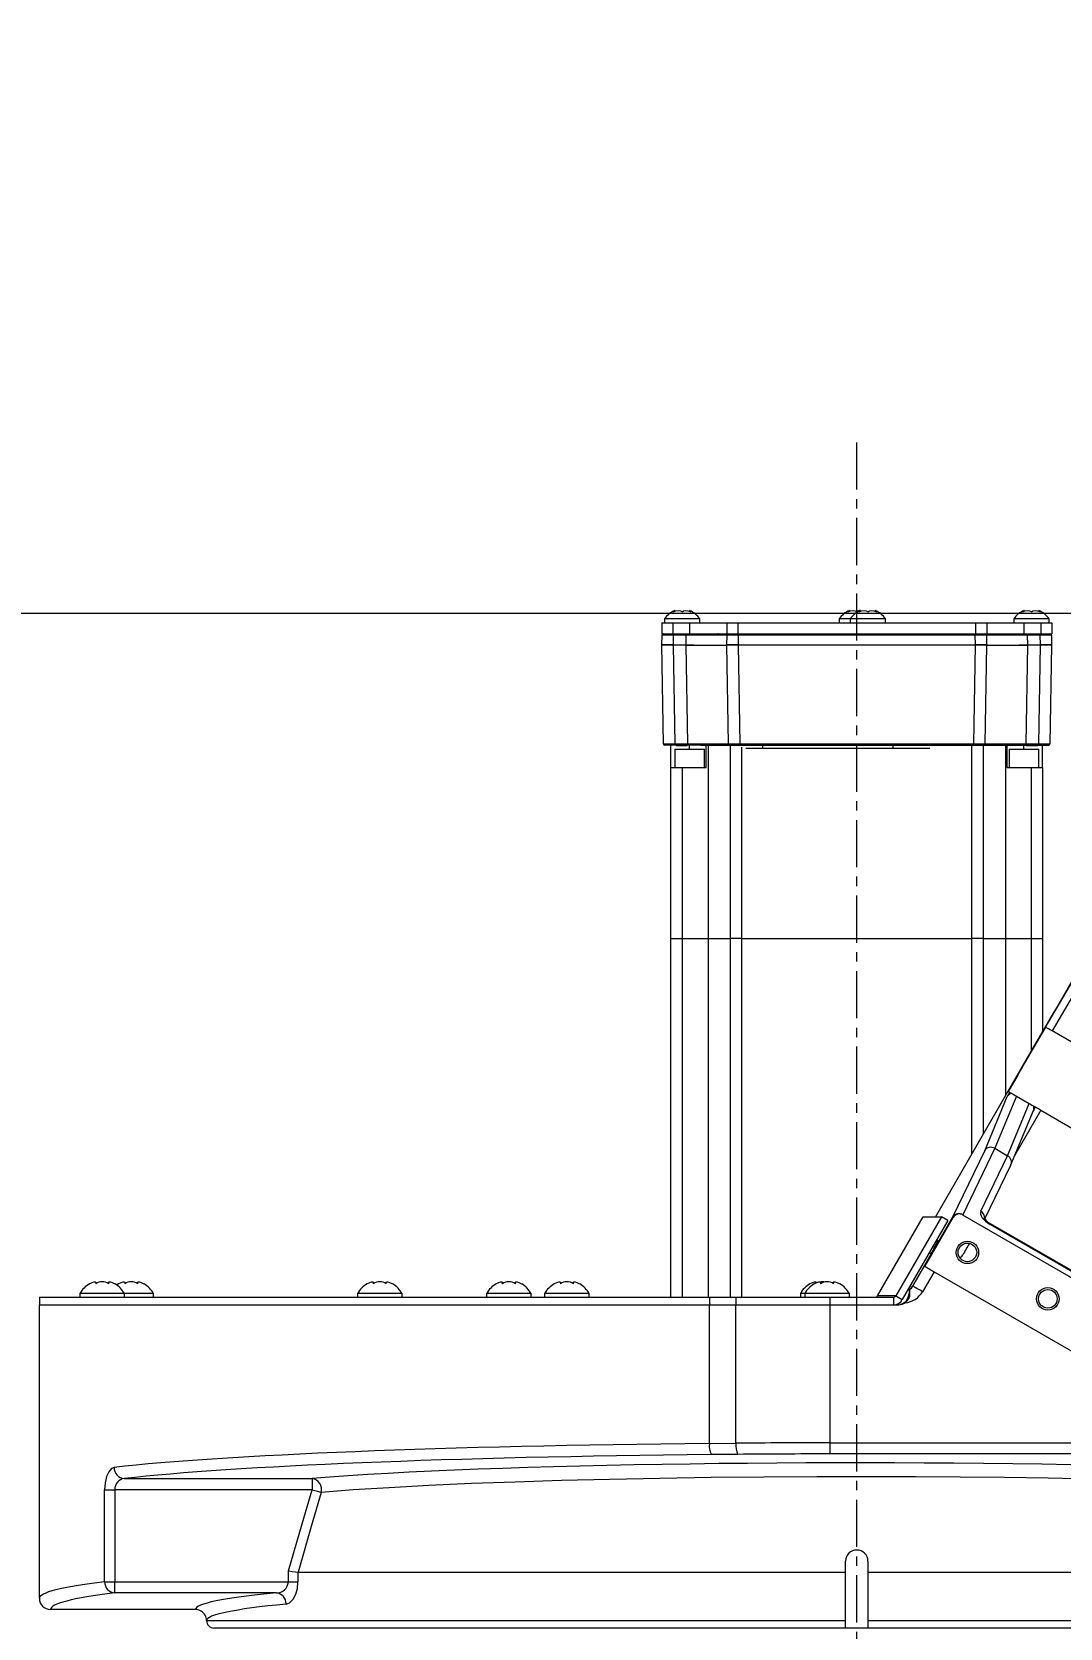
# Model space of a CAD drawing. Header units: millimetres. Extents: x 26 to 585, y 36 to 406.
# Drawn here: x 76.91 to 104.58, y 276.45 to 319.39 of the extents above; entities that cross this region are included whole.
import ezdxf

# ---------------------------------------------------------------- set-up
doc = ezdxf.new("R2010")
doc.units = ezdxf.units.MM
doc.linetypes.add('CENTERX2', pattern=[20.32, 12.7, -2.54, 2.54, -2.54])
doc.styles.add('SLDTEXTSTYLE0', font='TXT', dxfattribs={"width": 0.605})
doc.dimstyles.new('SLDDIMSTYLE0', dxfattribs={"dimtxt": 3.5, "dimasz": 3.5, "dimexe": 0, "dimexo": 0.0625, "dimgap": 0.875, "dimtad": 1, "dimtoh": 1, "dimlfac": 10, "dimrnd": 1e-09, "dimzin": 12, "dimdsep": 46, "dimtxsty": 'SLDTEXTSTYLE0', "dimsah": 1, "dimcen": 0.09, "dimadec": 0, "dimazin": 0, "dimtfac": 1, "dimtdec": 3, "dimtofl": 0, "dimtmove": 0, "dimatfit": 3, "dimfxl": 1, "dimfrac": 2, "dimtolj": 1, "dimtzin": 12, "dimarcsym": 0})

# ---------------------------------------------------------------- blocks, each defined once
blk = doc.blocks.new('*D1')
at = {"color": 7, "linetype": 'Continuous', "lineweight": 0, "transparency": 16777216}
for p, q in [((115.108, 291.96), (115.108, 252.462)), ((99.108, 253.962), (115.108, 253.962))]:
    blk.add_line(p, q, dxfattribs=at)
for points in [[(99.108, 253.962), (102.608, 253.423), (102.608, 254.5)], [(115.108, 253.962), (111.608, 254.5), (111.608, 253.423)]]:
    blk.add_solid(points, dxfattribs=at)
at = {"color": 7, "linetype": 'Continuous', "lineweight": 0, "transparency": 16777216, "insert": (103.101, 258.474), "char_height": 3.5, "attachment_point": 1, "style": 'SLDTEXTSTYLE0'}
blk.add_mtext('160', dxfattribs=at)
blk = doc.blocks.new('*D5')
at = {"color": 7, "linetype": 'Continuous', "lineweight": 0, "transparency": 16777216}
for p, q in [((104.053, 362.746), (54.402, 362.746)), ((55.902, 303.746), (55.902, 362.746)), ((103.273, 303.746), (54.402, 303.746))]:
    blk.add_line(p, q, dxfattribs=at)
for points in [[(55.902, 362.746), (55.363, 359.246), (56.44, 359.246)], [(55.902, 303.746), (56.44, 307.246), (55.363, 307.246)]]:
    blk.add_solid(points, dxfattribs=at)
at = {"color": 7, "linetype": 'Continuous', "lineweight": 0, "transparency": 16777216, "insert": (51.39, 329.239), "char_height": 3.5, "attachment_point": 1, "rotation": 90, "style": 'SLDTEXTSTYLE0'}
blk.add_mtext('590', dxfattribs=at)
blk = doc.blocks.new('*D6')
at = {"color": 7, "linetype": 'Continuous', "lineweight": 0, "transparency": 16777216}
for p, q in [((129.597, 392.296), (46.208, 392.296)), ((47.708, 392.296), (47.708, 258.446)), ((109.367, 258.446), (46.208, 258.446))]:
    blk.add_line(p, q, dxfattribs=at)
for points in [[(47.708, 392.296), (47.17, 388.796), (48.247, 388.796)], [(47.708, 258.446), (48.247, 261.946), (47.17, 261.946)]]:
    blk.add_solid(points, dxfattribs=at)
at = {"color": 7, "linetype": 'Continuous', "lineweight": 0, "transparency": 16777216, "insert": (43.196, 318.019), "char_height": 3.5, "attachment_point": 1, "rotation": 90, "style": 'SLDTEXTSTYLE0'}
blk.add_mtext('1338.5', dxfattribs=at)
blk = doc.blocks.new('*D8')
at = {"color": 7, "linetype": 'Continuous', "lineweight": 0, "transparency": 16777216}
for p, q in [((103.273, 303.746), (54.402, 303.746)), ((55.902, 303.746), (55.902, 258.446)), ((114.108, 258.446), (54.402, 258.446))]:
    blk.add_line(p, q, dxfattribs=at)
for points in [[(55.902, 303.746), (55.363, 300.246), (56.44, 300.246)], [(55.902, 258.446), (56.44, 261.946), (55.363, 261.946)]]:
    blk.add_solid(points, dxfattribs=at)
at = {"color": 7, "linetype": 'Continuous', "lineweight": 0, "transparency": 16777216, "insert": (51.39, 277.089), "char_height": 3.5, "attachment_point": 1, "rotation": 90, "style": 'SLDTEXTSTYLE0'}
blk.add_mtext('453', dxfattribs=at)
blk = doc.blocks.new('SW_CENTERMARKSYMBOL_0')
at = {"color": 0, "linetype": 'Continuous', "lineweight": 0}
blk.add_line((-0.7, 0), (-11.835, 0), dxfattribs=at)

msp = doc.modelspace()

# ---------------------------------------------------------------- linework, layer by layer
at = {"color": 7, "linetype": 'CENTERX2', "lineweight": 0, "ltscale": 0.1}
msp.add_line((99.10822, 244.085219), (99.10822, 308.375147), dxfattribs=at)
at = {"color": 7, "linetype": 'Continuous', "lineweight": 15}
for p, q in [((94.211272, 303.802068), (94.211272, 303.823636)), ((94.605168, 303.823636), (94.605168, 303.802718)), ((98.911272, 303.802068), (98.911272, 303.823636)), ((99.211272, 303.802068), (99.211272, 303.823636)), ((99.605168, 303.823636), (99.605168, 303.802718)), ((103.611272, 303.802068), (103.611272, 303.823636)), ((104.005168, 303.823636), (104.005168, 303.802718)), ((93.85822, 303.496263), (93.85822, 303.196264)), ((93.85822, 303.496263), (94.15822, 303.496263)), ((93.85822, 303.196264), (94.15822, 303.196264)), ((93.93322, 303.596265), (93.93322, 303.496263)), ((94.88322, 303.596265), (93.93322, 303.596265)), ((94.15822, 303.496263), (94.15822, 303.196264)), ((94.15822, 303.496263), (94.60822, 303.496263)), ((94.15822, 303.196264), (94.60822, 303.196264)), ((94.170189, 303.196264), (94.170189, 303.157313)), ((94.520669, 303.196264), (94.520669, 303.157313)), ((94.60822, 303.496263), (94.60822, 303.196264)), ((94.60822, 303.496263), (95.60822, 303.496263)), ((94.60822, 303.196264), (95.60822, 303.196264)), ((94.88322, 303.496263), (94.88322, 303.596265)), ((95.374173, 303.196264), (95.367616, 303.196264)), ((95.60822, 303.496263), (95.60822, 303.196264)), ((95.60822, 303.496263), (95.90822, 303.496263)), ((95.60822, 303.196264), (95.90822, 303.196264)), ((95.90822, 303.496263), (95.90822, 303.196264)), ((95.90822, 303.496263), (102.30822, 303.496263)), ((95.90822, 303.196264), (102.30822, 303.196264)), ((95.92019, 303.157313), (95.92019, 303.196264)), ((98.63322, 303.596265), (98.63322, 303.496263)), ((98.93322, 303.596265), (98.63322, 303.596265)), ((98.93322, 303.596265), (98.93322, 303.496263)), ((99.88322, 303.596265), (98.93322, 303.596265)), ((99.88322, 303.496263), (99.88322, 303.596265)), ((102.29625, 303.157313), (102.29625, 303.196264)), ((102.30822, 303.496263), (102.30822, 303.196264)), ((102.30822, 303.496263), (102.60822, 303.496263)), ((102.30822, 303.196264), (102.60822, 303.196264)), ((102.60822, 303.496263), (102.60822, 303.196264)), ((102.60822, 303.496263), (103.60822, 303.496263)), ((102.60822, 303.196264), (103.60822, 303.196264)), ((103.33322, 303.596265), (103.33322, 303.496263)), ((104.28322, 303.596265), (103.33322, 303.596265)), ((103.60822, 303.496263), (103.60822, 303.196264)), ((103.60822, 303.496263), (104.05822, 303.496263)), ((103.60822, 303.196264), (104.05822, 303.196264)), ((103.695771, 303.157313), (103.695771, 303.196264)), ((104.046251, 303.157313), (104.046251, 303.196264)), ((104.05822, 303.496263), (104.05822, 303.196264)), ((104.05822, 303.496263), (104.35822, 303.496263)), ((104.05822, 303.196264), (104.35822, 303.196264)), ((104.28322, 303.496263), (104.28322, 303.596265)), ((104.35822, 303.496263), (104.35822, 303.196264)), ((93.909899, 300.235567), (93.863476, 302.895174)), ((93.863476, 302.895173), (93.863476, 302.895173)), ((93.863485, 302.897356), (93.870292, 303.157313)), ((94.170189, 303.157313), (94.163382, 302.897356)), ((94.16343, 302.895174), (94.16343, 302.897356)), ((94.16343, 302.897356), (94.513643, 302.897356)), ((94.513643, 302.895174), (94.16343, 302.895174)), ((94.16343, 302.895174), (94.209854, 300.235567)), ((94.520669, 303.157313), (94.170189, 303.157313)), ((94.513643, 302.895174), (94.513643, 302.897356)), ((94.560067, 300.235567), (94.513643, 302.895174)), ((94.513862, 302.897356), (94.520669, 303.157313)), ((95.659899, 300.235567), (95.613476, 302.895174)), ((95.613476, 302.895173), (95.613476, 302.895173)), ((95.613485, 302.897356), (95.620292, 303.157313)), ((95.92019, 303.157313), (95.913382, 302.897356)), ((95.91343, 302.895174), (95.91343, 302.897356)), ((95.91343, 302.897356), (102.30301, 302.897356)), ((102.30301, 302.895174), (95.91343, 302.895174)), ((95.91343, 302.895174), (95.959854, 300.235567)), ((102.29625, 303.157313), (95.92019, 303.157313)), ((102.256587, 300.235567), (102.30301, 302.895174)), ((102.303058, 302.897356), (102.29625, 303.157313)), ((102.30301, 302.895174), (102.30301, 302.897356)), ((102.602964, 302.895174), (102.556541, 300.235567)), ((102.596148, 303.157313), (102.602955, 302.897356)), ((102.602965, 302.895173), (102.602965, 302.895173)), ((103.702797, 302.895174), (103.656373, 300.235567)), ((103.695771, 303.157313), (103.702578, 302.897356)), ((104.046251, 303.157313), (103.695771, 303.157313)), ((103.702797, 302.897356), (103.702797, 302.895174)), ((103.702797, 302.897356), (104.05301, 302.897356)), ((104.05301, 302.895174), (103.702797, 302.895174)), ((104.006586, 300.235567), (104.05301, 302.895174)), ((104.053058, 302.897356), (104.046251, 303.157313)), ((104.05301, 302.897356), (104.05301, 302.895174)), ((104.352965, 302.895174), (104.306541, 300.235567)), ((104.346148, 303.157313), (104.352955, 302.897356)), ((94.209854, 300.197265), (93.941005, 300.197265)), ((94.10822, 299.596263), (94.10822, 300.196264)), ((94.209854, 300.235567), (94.560067, 300.235567)), ((94.209854, 300.235567), (94.209854, 300.197265)), ((94.560067, 300.197265), (94.209854, 300.197265)), ((94.245379, 300.196264), (94.543753, 300.196264)), ((94.560067, 300.235567), (94.560067, 300.197265)), ((94.905675, 300.197265), (94.560067, 300.197265)), ((94.906286, 300.196264), (94.905675, 300.197265)), ((95.699893, 300.196264), (94.906286, 300.196264)), ((95.05822, 299.596263), (95.05822, 300.196264)), ((95.10822, 300.196264), (95.10822, 294.996265)), ((95.959854, 300.196264), (95.699893, 300.196264)), ((95.70822, 294.996265), (95.70822, 300.196264)), ((95.959854, 300.235567), (102.256587, 300.235567)), ((95.959854, 300.235567), (95.959854, 300.196264)), ((102.256587, 300.196264), (95.959854, 300.196264)), ((102.20822, 294.996265), (102.20822, 300.196264)), ((102.256587, 300.235567), (102.256587, 300.196264)), ((102.516547, 300.196264), (102.256587, 300.196264)), ((102.50822, 300.196264), (102.50822, 294.996265)), ((103.310155, 300.196264), (102.516547, 300.196264)), ((103.10822, 300.196264), (103.10822, 294.996265)), ((103.15822, 299.596263), (103.15822, 300.196264)), ((103.310766, 300.197265), (103.310155, 300.196264)), ((103.310766, 300.197265), (103.656373, 300.197265)), ((103.656373, 300.197265), (103.656373, 300.235567)), ((103.656373, 300.235567), (104.006586, 300.235567)), ((103.656373, 300.197265), (104.006586, 300.197265)), ((103.669699, 300.196264), (103.968378, 300.196264)), ((104.006586, 300.197265), (104.006586, 300.235567)), ((104.006586, 300.197265), (104.275435, 300.197265)), ((104.10822, 299.596263), (104.10822, 300.196264)), ((94.20822, 300.096265), (94.20822, 299.596263)), ((94.20822, 300.096265), (95.00822, 300.096265)), ((95.00822, 299.596263), (95.00822, 300.096265)), ((96.118311, 300.116266), (96.570439, 300.116266)), ((96.570439, 300.116266), (100.081564, 300.116266)), ((100.081564, 300.116266), (101.074317, 300.116266)), ((103.20822, 300.096265), (103.20822, 299.596263)), ((103.20822, 300.096265), (104.00822, 300.096265)), ((104.00822, 299.596263), (104.00822, 300.096265)), ((94.10822, 294.996265), (94.10822, 299.596263)), ((94.10822, 299.596263), (94.40822, 299.596263)), ((94.40822, 299.596263), (94.40822, 294.996265)), ((94.40822, 299.596263), (95.05822, 299.596263)), ((103.15822, 299.596263), (103.80822, 299.596263)), ((103.80822, 294.996265), (103.80822, 299.596263)), ((103.80822, 299.596263), (104.10822, 299.596263)), ((104.10822, 299.596263), (104.10822, 294.996265)), ((103.79298, 291.936839), (105.632013, 295.072825)), ((94.10822, 285.346265), (94.10822, 294.996265)), ((94.10822, 294.996265), (94.40822, 294.996265)), ((94.40822, 294.996265), (95.10822, 294.996265)), ((95.10822, 294.996265), (95.70822, 294.996265)), ((95.70822, 285.346265), (95.70822, 294.996265)), ((96.00822, 294.996265), (95.70822, 294.996265)), ((96.00822, 294.996265), (102.20822, 294.996265)), ((102.50822, 294.996265), (102.20822, 294.996265)), ((102.50822, 294.996265), (102.50822, 289.732648)), ((102.50822, 294.996265), (103.10822, 294.996265)), ((103.10822, 294.996265), (103.80822, 294.996265)), ((103.80822, 294.996265), (104.10822, 294.996265)), ((104.10822, 294.996265), (104.10822, 292.497743)), ((105.804431, 294.971714), (104.363135, 292.513964)), ((103.622088, 291.633115), (104.195426, 292.610792)), ((111.683206, 288.287718), (104.363135, 292.513964)), ((103.792519, 291.95712), (101.22574, 287.511329)), ((103.792639, 291.936252), (103.78369, 291.941462)), ((103.78403, 291.942046), (103.79298, 291.936839)), ((103.439883, 291.322259), (103.18672, 290.883765)), ((103.439883, 291.322259), (103.461987, 291.358701)), ((102.552875, 289.290855), (103.158139, 290.74672)), ((103.404522, 290.758018), (102.820813, 289.354003)), ((103.218398, 290.865476), (103.18672, 290.883765)), ((103.404522, 290.758018), (103.750721, 290.558139)), ((103.167014, 289.154128), (103.750721, 290.558139)), ((103.256615, 288.913698), (103.862113, 290.370125)), ((104.063436, 290.377594), (109.850421, 287.036476)), ((101.696151, 287.512083), (102.552875, 289.290855)), ((102.81982, 289.354567), (101.959881, 287.569121)), ((102.445994, 287.659738), (103.166022, 289.154697)), ((102.820813, 289.354003), (103.166022, 289.154697)), ((102.55482, 287.45598), (103.252628, 288.904802)), ((99.669467, 285.383094), (100.897213, 287.511329)), ((101.389224, 287.511329), (100.161478, 285.383094)), ((101.56229, 287.411327), (100.334543, 285.283096)), ((100.618972, 285.646356), (101.696151, 287.512083)), ((100.897213, 287.511329), (101.389224, 287.511329)), ((100.943475, 286.174462), (101.703893, 287.491546)), ((101.56229, 287.411327), (101.389224, 287.511329)), ((101.958077, 287.563709), (108.555884, 283.754463)), ((108.293408, 284.075872), (102.702186, 287.303964)), ((108.125479, 284.194461), (102.711555, 287.320192)), ((101.111531, 286.513827), (100.610749, 285.646448)), ((101.11169, 286.513735), (100.610907, 285.646356)), ((101.11169, 286.513735), (101.111531, 286.513827)), ((101.207927, 286.689112), (101.161213, 286.716084)), ((101.188424, 286.033041), (100.878621, 285.496447)), ((101.188424, 286.033041), (107.615113, 282.322589)), ((78.633515, 285.709889), (78.633515, 285.734818)), ((78.967748, 285.734133), (78.967748, 285.711167)), ((78.975632, 285.705532), (78.970846, 285.734133)), ((79.415062, 285.709889), (79.415062, 285.734818)), ((79.749295, 285.734133), (79.749295, 285.711167)), ((79.757179, 285.705532), (79.752393, 285.734133)), ((86.103472, 285.709889), (86.103472, 285.734818)), ((86.437703, 285.734133), (86.437703, 285.711167)), ((86.445587, 285.705532), (86.440803, 285.734133)), ((89.57769, 285.709889), (89.57769, 285.734818)), ((89.911923, 285.734133), (89.911923, 285.711167)), ((89.919806, 285.705532), (89.915021, 285.734133)), ((91.141103, 285.709889), (91.141103, 285.734818)), ((91.475336, 285.734133), (91.475336, 285.711167)), ((91.48322, 285.705532), (91.478434, 285.734133)), ((98.141104, 285.709889), (98.141104, 285.734818)), ((98.475337, 285.734133), (98.475337, 285.711167)), ((98.48322, 285.705532), (98.478435, 285.734133)), ((100.610749, 285.646448), (100.610907, 285.646356)), ((100.610907, 285.646356), (100.618972, 285.646356)), ((77.10822, 285.346265), (77.10822, 285.146264)), ((77.10822, 285.346265), (95.141007, 285.346265)), ((78.200632, 285.446263), (78.200632, 285.346265)), ((79.400633, 285.446263), (78.200632, 285.446263)), ((79.400633, 285.346265), (79.400633, 285.446263)), ((80.182179, 285.446263), (79.400633, 285.446263)), ((80.182179, 285.346265), (80.182179, 285.446263)), ((85.670587, 285.446263), (85.670587, 285.346265)), ((86.870587, 285.446263), (85.670587, 285.446263)), ((86.870587, 285.346265), (86.870587, 285.446263)), ((89.144807, 285.446263), (89.144807, 285.346265)), ((90.344807, 285.446263), (89.144807, 285.446263)), ((90.344807, 285.346265), (90.344807, 285.446263)), ((90.70822, 285.446263), (90.70822, 285.346265)), ((91.90822, 285.446263), (90.70822, 285.446263)), ((91.90822, 285.346265), (91.90822, 285.446263)), ((95.141007, 285.346265), (95.141007, 285.146264)), ((95.141007, 285.346265), (95.856357, 285.346265)), ((95.856357, 285.346265), (95.856357, 285.146264)), ((95.856357, 285.346265), (98.380947, 285.346265)), ((97.58989, 285.446263), (97.58989, 285.346265)), ((97.70822, 285.446263), (97.58989, 285.446263)), ((97.70822, 285.446263), (97.70822, 285.346265)), ((98.90822, 285.446263), (97.70822, 285.446263)), ((98.380947, 285.346265), (98.380947, 285.146264)), ((98.380947, 285.346265), (100.097669, 285.346265)), ((98.90822, 285.346265), (98.90822, 285.446263)), ((100.161478, 285.383094), (99.669467, 285.383094)), ((100.097669, 285.346265), (100.097669, 285.146264)), ((100.161478, 285.383094), (100.334543, 285.283096)), ((100.515319, 285.446263), (100.540707, 285.446263)), ((100.532176, 285.551364), (100.524111, 285.551364)), ((77.10822, 285.146264), (95.141007, 285.146264)), ((77.10822, 277.246676), (77.10822, 285.146264)), ((95.141007, 285.146264), (95.856357, 285.146264)), ((95.141007, 281.41231), (95.141007, 285.146264)), ((95.856357, 285.146264), (98.380947, 285.146264)), ((95.856357, 281.419183), (95.856357, 285.146264)), ((98.380947, 285.146264), (100.097669, 285.146264)), ((98.380947, 285.146264), (98.380947, 281.430953)), ((98.380947, 285.146264), (100.243748, 285.146264)), ((95.141007, 281.41231), (95.856357, 281.419183)), ((98.380947, 281.430953), (98.380947, 281.131365)), ((98.380947, 281.430953), (107.100326, 281.430953)), ((95.910455, 281.119595), (95.195105, 281.112721)), ((107.100326, 281.131365), (98.380947, 281.131365)), ((79.393999, 280.469381), (84.449839, 280.469381)), ((84.449839, 280.469381), (84.449839, 280.169792)), ((78.866222, 277.692142), (78.866222, 280.169792)), ((78.866222, 280.169792), (79.14225, 280.169792)), ((84.449839, 280.169792), (79.14225, 280.169792)), ((79.14225, 280.169792), (79.14225, 277.692142)), ((83.810181, 277.692142), (83.810181, 277.983195)), ((84.068013, 277.946454), (84.068013, 277.692142)), ((84.070694, 277.946264), (84.068013, 277.946454)), ((84.070694, 277.946264), (98.80822, 277.946264)), ((98.80822, 277.946264), (98.80822, 278.246264)), ((98.80822, 276.646265), (98.80822, 277.946264)), ((99.40822, 278.246264), (99.40822, 277.946264)), ((99.40822, 277.946264), (116.60822, 277.946264)), ((99.40822, 277.946264), (99.40822, 276.646265)), ((78.866222, 277.692142), (79.14225, 277.692142)), ((79.14225, 277.692142), (83.810181, 277.692142)), ((79.14225, 277.392554), (79.14225, 277.692142)), ((83.810181, 277.692142), (84.068013, 277.692142)), ((83.485954, 277.392554), (79.14225, 277.392554)), ((81.308227, 276.946264), (77.408225, 276.946264)), ((81.608222, 276.646265), (81.60822, 276.646099)), ((81.608222, 276.646265), (98.80822, 276.646265)), ((98.80822, 276.446264), (98.80822, 276.646265)), ((99.40822, 276.646265), (99.40822, 276.446264)), ((99.40822, 276.646265), (116.60822, 276.646265)), ((98.80822, 276.446264), (81.808221, 276.446264)), ((99.40822, 276.446264), (98.80822, 276.446264)), ((116.408219, 276.446264), (99.40822, 276.446264))]:
    msp.add_line(p, q, dxfattribs=at)
at = {"color": 8, "linetype": 'Continuous', "lineweight": 15}
for p, q in [((93.86561, 302.895201), (93.863476, 302.895174)), ((104.352965, 302.895174), (104.35083, 302.895201)), ((94.60822, 300.096265), (94.60822, 300.196264)), ((96.570439, 300.196264), (96.570439, 300.116266)), ((100.081564, 300.196264), (100.081564, 300.116266)), ((103.60822, 300.096265), (103.60822, 300.196264)), ((96.00822, 300.143916), (96.00822, 294.996265)), ((94.40822, 294.996265), (94.40822, 285.346265)), ((95.10822, 294.996265), (95.10822, 285.346265)), ((96.00822, 294.996265), (96.00822, 285.346265)), ((102.20822, 289.213032), (102.20822, 294.996265)), ((103.10822, 294.996265), (103.10822, 290.771879)), ((103.80822, 291.984157), (103.80822, 294.996265)), ((103.78369, 291.941462), (101.225951, 287.511329)), ((104.063436, 290.377594), (103.355299, 289.151064)), ((101.261153, 286.889324), (101.296883, 286.868695)), ((101.111531, 286.513827), (101.061274, 286.542843))]:
    msp.add_line(p, q, dxfattribs=at)
at = {"color": 7, "linetype": 'Continuous', "lineweight": 15, "flags": 128}
for points in [[(94.211256, 303.823681), (94.211271, 303.823695), (94.203235, 303.816367), (94.181248, 303.796096), (94.170063, 303.785605)], [(94.170063, 303.785605), (94.239235, 303.813241), (94.309289, 303.823695), (94.360184, 303.816367), (94.397609, 303.796096), (94.40822, 303.785605)], [(94.40822, 303.785605), (94.447636, 303.813241), (94.506236, 303.823695), (94.565169, 303.816367), (94.624581, 303.796096), (94.646377, 303.785605)], [(94.646377, 303.785605), (94.616623, 303.813238), (94.605169, 303.823695), (94.60528, 303.823594)], [(98.911256, 303.823681), (98.911271, 303.823695), (98.903235, 303.816367), (98.881248, 303.796096), (98.870063, 303.785605)], [(98.870063, 303.785605), (98.939235, 303.813241), (99.009289, 303.823695), (99.060184, 303.816367), (99.097609, 303.796096), (99.10822, 303.785605)], [(99.211256, 303.823681), (99.211271, 303.823695), (99.203235, 303.816367), (99.181248, 303.796096), (99.170063, 303.785605)], [(99.170063, 303.785605), (99.239235, 303.813241), (99.309289, 303.823695), (99.360184, 303.816367), (99.397609, 303.796096), (99.40822, 303.785605)], [(99.40822, 303.785605), (99.447636, 303.813241), (99.506236, 303.823695), (99.565168, 303.816367), (99.624581, 303.796096), (99.646377, 303.785605)], [(99.646377, 303.785605), (99.616623, 303.813238), (99.605169, 303.823695), (99.60528, 303.823594)], [(103.611256, 303.823681), (103.611271, 303.823695), (103.603235, 303.816367), (103.581248, 303.796096), (103.570063, 303.785605)], [(103.570063, 303.785605), (103.639236, 303.813241), (103.709289, 303.823695), (103.760184, 303.816367), (103.797609, 303.796096), (103.80822, 303.785605)], [(103.80822, 303.785605), (103.847636, 303.813241), (103.906236, 303.823695), (103.965169, 303.816367), (104.024581, 303.796096), (104.046377, 303.785605)], [(104.046377, 303.785605), (104.016623, 303.813238), (104.005169, 303.823695), (104.00528, 303.823594)], [(95.913373, 302.895174), (95.913374, 302.895445), (95.913375, 302.89572), (95.913376, 302.895991), (95.913378, 302.896265), (95.913379, 302.896536), (95.91338, 302.89681), (95.913381, 302.897082), (95.913382, 302.897356)], [(102.303067, 302.895174), (102.303066, 302.895445), (102.303065, 302.89572), (102.303064, 302.895991), (102.303063, 302.896265), (102.303061, 302.896536), (102.30306, 302.89681), (102.303059, 302.897082), (102.303058, 302.897356)], [(104.363135, 292.513964), (104.330712, 292.532683), (104.299434, 292.550741), (104.27041, 292.567498), (104.244663, 292.582364), (104.223104, 292.594812), (104.206496, 292.6044), (104.195426, 292.610792)], [(103.461987, 291.358701), (103.56265, 291.531522), (103.622088, 291.633115)], [(103.218398, 290.865476), (103.243565, 290.850947), (103.273234, 290.833817)], [(103.273234, 290.833817), (103.302556, 290.816889), (103.335095, 290.798102), (103.369544, 290.778212), (103.404522, 290.758018)], [(103.750721, 290.558139), (103.785571, 290.53802), (103.818045, 290.519271), (103.84678, 290.50268), (103.870571, 290.488944)], [(103.870571, 290.488944), (103.897982, 290.473119), (103.910796, 290.465719)], [(104.063436, 290.377594), (104.028904, 290.397532), (103.995759, 290.416668), (103.965331, 290.434236), (103.938842, 290.449528), (103.917356, 290.461934), (103.910796, 290.465719)], [(101.281158, 286.830533), (101.281297, 286.830897), (101.278284, 286.824206), (101.265739, 286.79852), (101.239313, 286.747513), (101.198917, 286.672349), (101.145178, 286.57452), (101.109866, 286.51076)], [(101.882967, 286.408428), (101.941509, 286.458273), (101.959919, 286.48589)], [(100.943475, 286.174462), (100.959642, 286.165128), (100.981215, 286.152674), (101.007684, 286.137391), (101.038424, 286.119644), (101.072708, 286.099849), (101.109727, 286.078475), (101.148605, 286.056031), (101.188424, 286.033041)], [(78.450632, 285.705532), (78.529307, 285.74533), (78.579024, 285.760469), (78.614722, 285.760904), (78.631474, 285.747592), (78.631307, 285.721532), (78.625632, 285.705532)], [(78.968973, 285.74533), (78.98506, 285.760469), (79.019787, 285.760904), (79.066157, 285.747592), (79.12257, 285.721532), (79.150631, 285.705532)], [(79.239924, 285.710142), (79.200495, 285.685209), (79.191406, 285.678924)], [(79.232178, 285.705532), (79.310853, 285.74533), (79.360571, 285.760469), (79.396268, 285.760904), (79.41302, 285.747592), (79.412853, 285.721532), (79.407179, 285.705532)], [(79.750519, 285.74533), (79.766607, 285.760469), (79.801334, 285.760904), (79.847703, 285.747592), (79.904116, 285.721532), (79.932178, 285.705532)], [(85.920587, 285.705532), (85.999262, 285.74533), (86.048979, 285.760469), (86.084677, 285.760904), (86.101429, 285.747592), (86.101262, 285.721532), (86.095587, 285.705532)], [(86.439755, 285.746107), (86.455015, 285.760469), (86.489742, 285.760904), (86.536112, 285.747592), (86.592525, 285.721532), (86.620587, 285.705532)], [(89.394807, 285.705532), (89.473481, 285.74533), (89.523199, 285.760469), (89.558897, 285.760904), (89.575648, 285.747592), (89.575482, 285.721532), (89.569806, 285.705532)], [(89.913148, 285.74533), (89.929234, 285.760469), (89.963962, 285.760904), (90.010332, 285.747592), (90.066744, 285.721532), (90.094806, 285.705532)], [(90.95822, 285.705532), (91.036894, 285.74533), (91.086612, 285.760469), (91.12231, 285.760904), (91.139062, 285.747592), (91.138895, 285.721532), (91.13322, 285.705532)], [(91.476561, 285.74533), (91.492648, 285.760469), (91.527376, 285.760904), (91.573745, 285.747592), (91.630157, 285.721532), (91.65822, 285.705532)], [(97.83989, 285.705532), (97.918565, 285.74533), (97.968283, 285.760469), (98.00398, 285.760904), (98.020732, 285.747592), (98.020651, 285.734818)], [(97.95822, 285.705532), (98.036894, 285.74533), (98.086612, 285.760469), (98.12231, 285.760904), (98.139062, 285.747592), (98.138895, 285.721532), (98.13322, 285.705532)], [(98.476561, 285.74533), (98.492648, 285.760469), (98.527376, 285.760904), (98.573745, 285.747592), (98.630157, 285.721532), (98.65822, 285.705532)], [(100.610749, 285.646448), (100.590948, 285.616458), (100.523093, 285.551316)], [(100.878621, 285.496447), (100.829048, 285.52507), (100.781296, 285.552637), (100.73712, 285.578141), (100.698144, 285.600645), (100.665799, 285.619319), (100.641275, 285.633478), (100.625473, 285.642604), (100.618972, 285.646356)], [(79.121452, 280.768971), (79.052752, 280.742098), (78.974069, 280.653984), (78.915856, 280.521777), (78.879091, 280.356389), (78.866222, 280.169792)], [(107.029849, 280.414937), (106.493534, 280.429272), (105.390685, 280.454958), (104.256615, 280.476447), (103.086216, 280.493733), (101.892651, 280.506574), (100.685024, 280.514889), (99.47244, 280.518597), (98.036964, 280.516959), (96.604057, 280.508871), (95.188797, 280.494449), (93.806263, 280.473817), (92.461933, 280.446973), (91.1601, 280.414093), (89.914212, 280.375555), (88.737715, 280.331736), (87.588851, 280.280452), (86.524707, 280.223786), (85.556913, 280.162419), (84.697109, 280.097031)], [(83.810181, 277.983195), (84.179603, 279.249101), (84.449839, 280.169792)], [(84.697109, 280.097031), (84.428115, 279.17634), (84.070694, 277.946264)], [(84.449839, 280.169792), (84.486922, 280.158881), (84.523385, 280.148151), (84.558623, 280.137781), (84.592047, 280.127946), (84.623101, 280.118809), (84.651265, 280.110521), (84.676073, 280.103221), (84.697109, 280.097031)], [(83.810181, 277.983195), (83.812233, 277.982903), (83.915831, 277.968141), (84.002624, 277.955773), (84.068013, 277.946454)], [(83.749251, 277.092964), (83.844894, 277.129045), (83.939382, 277.22486), (84.008164, 277.355815), (84.052164, 277.513684), (84.068013, 277.692142)]]:
    msp.add_lwpolyline(points, dxfattribs=at)
at = {"color": 8, "linetype": 'Continuous', "lineweight": 15, "flags": 128}
for points in [[(102.702186, 287.303964), (102.709841, 287.317223), (102.711554, 287.320192)], [(101.296883, 286.868695), (101.2807, 286.832983), (101.28005, 286.831037)]]:
    msp.add_lwpolyline(points, dxfattribs=at)
at = {"color": 7, "linetype": 'Continuous', "lineweight": 15}
for centre, radius in [((102.086295, 286.553885), 0.3025), ((102.086295, 286.553885), 0.25), ((104.251359, 285.303885), 0.3025), ((104.251359, 285.303885), 0.25)]:
    msp.add_circle(centre, radius, dxfattribs=at)
for centre, radius, start, end in [((94.434703, 303.266849), 0.6, 111.8927295, 146.699823), ((94.381737, 303.266849), 0.6, 33.300177, 68.1527185), ((99.134703, 303.266849), 0.6, 111.8927295, 146.699823), ((99.434703, 303.266849), 0.6, 111.8927295, 146.699823), ((99.196114, 303.704302), 0.119731, 82.7268065, 137.2306629), ((99.381737, 303.266849), 0.6, 33.300177, 68.1527185), ((103.834703, 303.266849), 0.6, 111.8927295, 146.699823), ((103.781737, 303.266849), 0.6, 33.300177, 68.1527185), ((93.910279, 303.156264), 0.04, 90, 178.5), ((95.660279, 303.156264), 0.04, 90, 178.5), ((102.556162, 303.156264), 0.04, 1.5, 90), ((104.306162, 303.156264), 0.04, 1.5, 90), ((93.914087, 302.89604), 0.050619, 178.5108594, 180.98037), ((93.098772, 302.90081), 1.064616, 359.696695, 359.8141022), ((95.546164, 302.891863), 1.032316, 179.6951092, 179.8163554), ((95.663646, 302.896051), 0.050178, 178.5098093, 181.0009879), ((102.552794, 302.896051), 0.050178, 358.9990121, 1.4901907), ((102.670276, 302.891863), 1.032316, 0.1836446, 0.3048908), ((105.117669, 302.90081), 1.064616, 180.1858978, 180.303305), ((104.302353, 302.89604), 0.050619, 359.01963, 1.4891406), ((93.949893, 300.236264), 0.04, 181, 257.1614319), ((95.699893, 300.236264), 0.04, 181, 270), ((102.516547, 300.236264), 0.04, 270, 359), ((104.266547, 300.236264), 0.04, 282.8385681, 359), ((103.899819, 291.874087), 0.134259, 149.5901664, 149.8787853), ((103.8315, 291.914083), 0.04474, 149.4265369, 150.2959545), ((105.396447, 290.245765), 2.233155, 150.0946805, 151.1805819), ((103.459757, 291.354192), 0.00503, 63.6826723, 79.9408653), ((103.322811, 290.648707), 0.191634, 104.9932385, 149.2390551), ((101.857672, 287.40348), 0.194637, 58.3233608, 146.0841632), ((101.866661, 287.401963), 0.185792, 60.5257605, 151.1729163), ((102.876736, 287.667979), 0.385021, 210.5311972, 244.5948107), ((96.472456, 289.159952), 5.340875, 330.2995811, 334.5956383), ((108.115403, 283.090313), 7.029931, 148.1738083, 151.117353), ((78.812571, 285.106366), 0.7, 120.3971521, 150.9502528), ((78.800632, 285.47498), 0.289446, 52.7996852, 127.2003148), ((78.788693, 285.106366), 0.7, 29.0497472, 59.1732432), ((79.582179, 285.47498), 0.289446, 52.7996852, 127.2003148), ((79.57024, 285.106366), 0.7, 29.0497472, 59.1732432), ((86.282526, 285.106366), 0.7, 120.3971521, 150.9502528), ((86.270587, 285.47498), 0.289446, 52.7996852, 127.2003148), ((86.258648, 285.106366), 0.7, 29.0497472, 59.1732432), ((89.756746, 285.106366), 0.7, 120.3971521, 150.9502528), ((89.744806, 285.47498), 0.289446, 52.7996852, 127.2003148), ((89.732868, 285.106366), 0.7, 29.0497472, 59.1732432), ((91.320159, 285.106366), 0.7, 120.3971521, 150.9502528), ((91.30822, 285.47498), 0.289446, 52.7996852, 127.2003148), ((91.296281, 285.106366), 0.7, 29.0497472, 59.1732432), ((98.201829, 285.106366), 0.7, 120.3971521, 150.9502528), ((98.320159, 285.106366), 0.7, 120.3971521, 150.9502528), ((98.189816, 285.542412), 0.221107, 74.4593064, 105.8377012), ((98.30822, 285.47498), 0.289446, 52.7997608, 127.2002392), ((98.296281, 285.106366), 0.7, 29.0497472, 59.1732432), ((99.605718, 285.419851), 0.073586, 270.0067977, 330.0328075), ((100.097665, 285.419961), 0.073697, 270.0030034, 329.9832994), ((100.097633, 285.419773), 0.273509, 270.007519, 330.0186345), ((100.202732, 285.455619), 0.312726, 304.1837535, 358.2856767), ((100.251242, 285.43865), 0.289566, 304.0690674, 1.5065585), ((100.928678, 285.4646), 0.413766, 167.8956427, 182.5400324), ((99.996692, 285.455), 0.544085, 359.0798734, 10.2015475), ((95.650125, 281.349566), 0.51297, 172.9741914, 207.497691), ((96.36548, 281.356439), 0.512974, 172.9744091, 207.497435), ((79.41603, 280.763191), 0.294634, 178.8759739, 265.7117606), ((79.426543, 280.186465), 0.284782, 96.5620027, 183.3563758), ((84.406354, 280.172225), 0.300321, 345.4999879, 81.6745963), ((99.10822, 278.246265), 0.3, 89.9999128, 180.0002028), ((99.10822, 278.246264), 0.3, 359.9999675, 89.9999168), ((79.161863, 277.687579), 0.295676, 179.1157719, 266.1965554), ((83.48876, 277.714758), 0.322216, 269.501169, 355.9751122), ((77.408478, 277.246521), 0.300258, 179.9705461, 269.9518145), ((83.457508, 277.102059), 0.291884, 358.2144642, 84.4072076), ((81.308145, 276.646336), 0.299928, 29.4860112, 89.9843159), ((81.308939, 276.646244), 0.299283, 0.0040443, 29.5761037), ((81.307321, 276.64582), 0.300899, 0.0531883, 29.4942392), ((81.80822, 276.646264), 0.2, 180.0471778, 270)]:
    msp.add_arc(centre, radius, start, end, dxfattribs=at)
at = {"color": 8, "linetype": 'Continuous', "lineweight": 15}
for centre, radius, start, end in [((103.688055, 290.442226), 0.1884, 337.499056, 14.3576943), ((102.357775, 287.48718), 0.193801, 353.028424, 62.9221199)]:
    msp.add_arc(centre, radius, start, end, dxfattribs=at)
at = {"color": 7, "linetype": 'Continuous', "lineweight": 15}
for centre, major_axis, ratio, start_param, end_param in [((94.163525, 302.894955), (0.30005, -0.000218), 0.000727525, 1.571304465, 3.141415559), ((94.163525, 302.894955), (0.30004, -0.0024), 0.007994744, 1.571336181, 3.141447275), ((94.170368, 303.156264), (0.300075, -0.001047), 0.003487268, 1.571402417, 3.141513511), ((94.063498, 308.625478), (-0.10016, 5.730303), 0.052345254, 3.140639621, 3.140829944), ((94.063498, 308.626787), (-0.100122, 5.729431), 0.043627687, 3.140639935, 3.140830258), ((94.973328, 276.541966), (-0.460561, 26.355381), 0.043627687, 6.282232588, 6.282422912), ((94.973328, 276.540657), (-0.460523, 26.354509), 0.041732212, 6.282232648, 6.282422971), ((94.513205, 302.901065), (1.10027, -0.005892), 0.005351984, 4.71300598, 6.283117074), ((94.513205, 302.901065), (1.10028, -0.00371), 0.003370391, 4.712997329, 6.283108423), ((94.519888, 303.156264), (1.100404, 0.001047), 0.000950863, 6.283159503, 7.853270597), ((95.913525, 302.894955), (0.30005, -0.000218), 0.000727525, 1.571304465, 3.141415559), ((95.913525, 302.894955), (0.30004, -0.0024), 0.007994744, 1.571336181, 3.141447275), ((95.920368, 303.156264), (0.300075, -0.001047), 0.003487268, 1.571402417, 3.141513511), ((95.813498, 308.625478), (-0.10016, 5.730303), 0.052345254, 3.140639621, 3.140829944), ((95.813498, 308.626787), (-0.100122, 5.729431), 0.043627687, 3.140639935, 3.140830258), ((102.296072, 303.156264), (0.300075, 0.001047), 0.003487268, 0.000079143, 1.570190237), ((102.402942, 308.626787), (0.100122, 5.729431), 0.043627687, 3.142355049, 3.142545372), ((102.402942, 308.625478), (0.10016, 5.730303), 0.052345254, 3.142355364, 3.142545687), ((102.302915, 302.894955), (0.30004, 0.0024), 0.007994744, 0.000145378, 1.570256472), ((102.302915, 302.894955), (0.30005, 0.000218), 0.000727525, 0.000177094, 1.570288189), ((103.696552, 303.156264), (1.100404, -0.001047), 0.000950863, 1.571507364, 3.141618458), ((103.703235, 302.901065), (1.10028, 0.00371), 0.003370391, 3.141669538, 4.711780632), ((103.703235, 302.901065), (1.10027, 0.005892), 0.005351984, 3.141660887, 4.711771981), ((103.243112, 276.541966), (0.460561, 26.355381), 0.043627687, 0.000762396, 0.000952719), ((103.243112, 276.540657), (0.460523, 26.354509), 0.041732212, 0.000762337, 0.00095266), ((104.046072, 303.156264), (0.300075, 0.001047), 0.003487268, 0.000079143, 1.570190237), ((104.152942, 308.626787), (0.100122, 5.729431), 0.043627687, 3.142355049, 3.142545372), ((104.152942, 308.625478), (0.10016, 5.730303), 0.052345254, 3.142355364, 3.142545687), ((104.052915, 302.894955), (0.30004, 0.0024), 0.007994744, 0.000145378, 1.570256472), ((104.052915, 302.894955), (0.30005, 0.000218), 0.000727525, 0.000177095, 1.570288189), ((94.209933, 300.236264), (0.300034, 0.000698), 0.002326101, 3.141627842, 4.712119583), ((94.55972, 300.236264), (1.10018, -0.000698), 0.000634329, 4.712705042, 6.283196782), ((95.959933, 300.236264), (0.300034, 0.000698), 0.002326101, 3.141627842, 4.712119583), ((102.256507, 300.236264), (0.300034, -0.000698), 0.002326101, 4.712658378, 6.283150118), ((103.656721, 300.236264), (1.10018, 0.000698), 0.000634329, 3.141581179, 4.712072919), ((104.006507, 300.236264), (0.300034, -0.000698), 0.002326101, 4.712658378, 6.283150118), ((118.709954, 317.394749), (14.925924, 25.452702), 0.000236556, 2.584159897, 3.141593454), ((96.415952, 279.159701), (7.376687, 12.776553), 0.000236556, 5.981614644, 6.283184507), ((96.502502, 279.109731), (7.290478, 12.827108), 0.000473047, 6.06540603, 6.2831797), ((118.796163, 317.344194), (15.012474, 25.402732), 0.000354814, 3.071780186, 3.141595457), ((103.354455, 291.079518), (0.2, 0.34641), 0.034920769, 2.256841694, 2.879793266), ((104.046853, 290.679761), (0.2, 0.34641), 0.034920769, 2.256841694, 2.879793266), ((102.725974, 289.190916), (0.182509, -0.081816), 0.942691357, 1.477209859, 3.033256486), ((102.610571, 288.913333), (0.203412, 0.444196), 0.40809073, 6.244661295, 6.250378218), ((103.283981, 289.430804), (0.092698, 0.287344), 0.654339064, 3.001987873, 3.007704795), ((103.072173, 288.991038), (0.182509, -0.081816), 0.942691357, 6.17484914, 7.754678244), ((101.956614, 287.363585), (0.259808, -0.15), 0.155435886, 3.176499239, 3.481429563), ((102.047244, 287.520562), (0.086603, -0.05), 0.466307658, 3.176499239, 3.296980694), ((102.795448, 287.465498), (0.34641, -0.2), 0.466307658, 3.176499239, 4.71238898), ((100.350414, 285.796264), (0.300731, 0), 0.997568656, 5.328155885, 5.759938202), ((100.358478, 285.796264), (0.300731, 0), 0.997568656, 5.328155885, 5.759938202), ((100.211489, 285.446264), (-0.300244, 0), 0.999188017, 1.570796327, 2.16041239), ((100.243748, 285.446264), (-0.300244, 0), 0.999188017, 1.570796327, 2.171507397), ((100.358478, 285.796264), (-0.600488, 0), 0.999188017, 1.662476823, 2.618345548), ((99.10822, 280.293705), (22, 0), 0.051693128, 1.752116101, 2.710451543), ((98.380947, 280.712967), (14, 0), 0.051284755, 1.570796327, 1.752116101), ((99.10822, 279.994116), (21.7, 0), 0.052407779, 1.752116101, 2.710451543), ((99.10822, 279.980539), (17.37407, 0), 0.052412278, 1.088510473, 2.574922061), ((98.380947, 280.413378), (13.7, 0), 0.052407779, 1.570796327, 1.752116101), ((99.10822, 277.246676), (22, 0), 0.051693128, 2.739108637, 3.141592654), ((99.10822, 276.947087), (21.7, 0), 0.052407779, 2.739108637, 3.142316192), ((99.10822, 276.945441), (17.8, 0), 0.052407779, 2.641744559, 3.140710587), ((99.10822, 276.645853), (17.5, 0), 0.053306198, 2.641744559, 3.141151318)]:
    msp.add_ellipse(centre, major_axis=major_axis, ratio=ratio, start_param=start_param, end_param=end_param, dxfattribs=at)

# ---------------------------------------------------------------- block references
at = {"color": 7, "linetype": 'Continuous', "lineweight": 0}
msp.add_blockref('SW_CENTERMARKSYMBOL_0', (115.10822, 303.746264), dxfattribs=at)

# ---------------------------------------------------------------- dimensions: what is measured, and where the dimension line sits
for base, p1, p2, picture, middle in [((47.70822, 258.446264), (129.597399, 392.296264), (109.367191, 258.446264), '*D6', (47.70822, 325.371264)), ((55.901541, 362.746264), (103.273402, 303.746264), (104.053322, 362.746264), '*D5', (55.901541, 333.246264)), ((55.901541, 258.446264), (103.273402, 303.746264), (114.10822, 258.446264), '*D8', (55.901541, 281.096264))]:
    dim = msp.add_linear_dim(base=base, p1=p1, p2=p2, angle=90, dimstyle='SLDDIMSTYLE0', dxfattribs=at)
    dim.commit()
    dim.dimension.update_dxf_attribs({"geometry": picture, "text_midpoint": middle, "dimtype": 160})
dim = msp.add_linear_dim(base=(115.10822, 253.961906), p1=(99.10822, 244.085219), p2=(115.10822, 291.96049), dimstyle='SLDDIMSTYLE0', dxfattribs=at)
dim.commit()
dim.dimension.update_dxf_attribs({"geometry": '*D1', "text_midpoint": (107.10822, 253.961906), "dimtype": 160})

doc.saveas('drawing.dxf')
